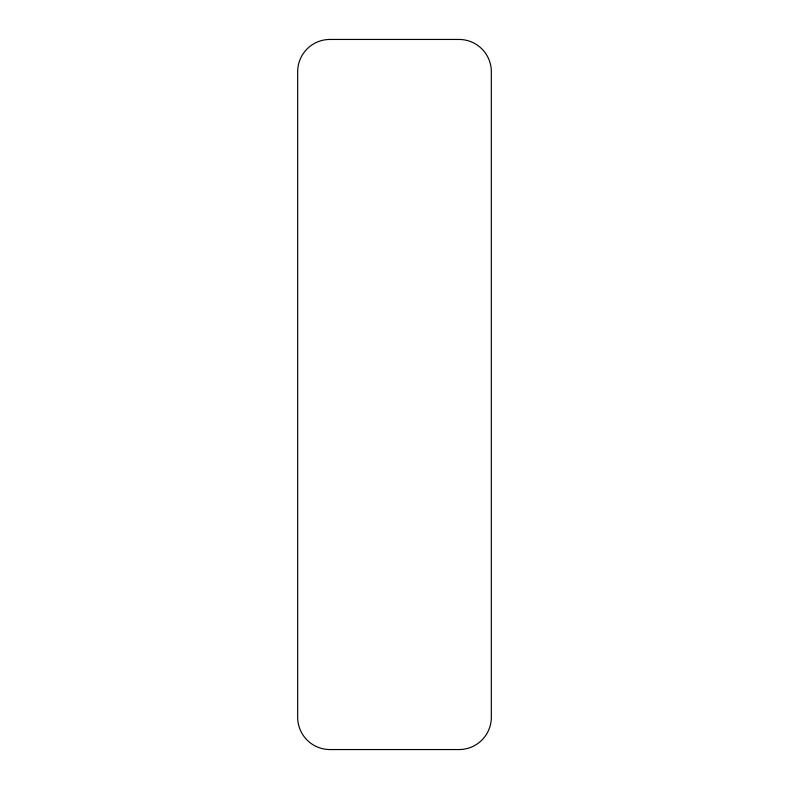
<?xml version="1.0" encoding="UTF-8"?>
<svg xmlns="http://www.w3.org/2000/svg" width="789" height="789" viewBox="0 0 789 789"><rect width="100%" height="100%" fill="white"/><g stroke="black" fill="none" stroke-linecap="round" stroke-linejoin="round"><path stroke-width="1.18" d="M459.05 39.45L329.95 39.45A32.28 32.28 0 0 0 297.67 71.73L297.67 717.27A32.28 32.28 0 0 0 329.95 749.55L459.05 749.55A32.28 32.28 0 0 0 491.33 717.27L491.33 71.73A32.28 32.28 0 0 0 459.05 39.45"/></g></svg>
